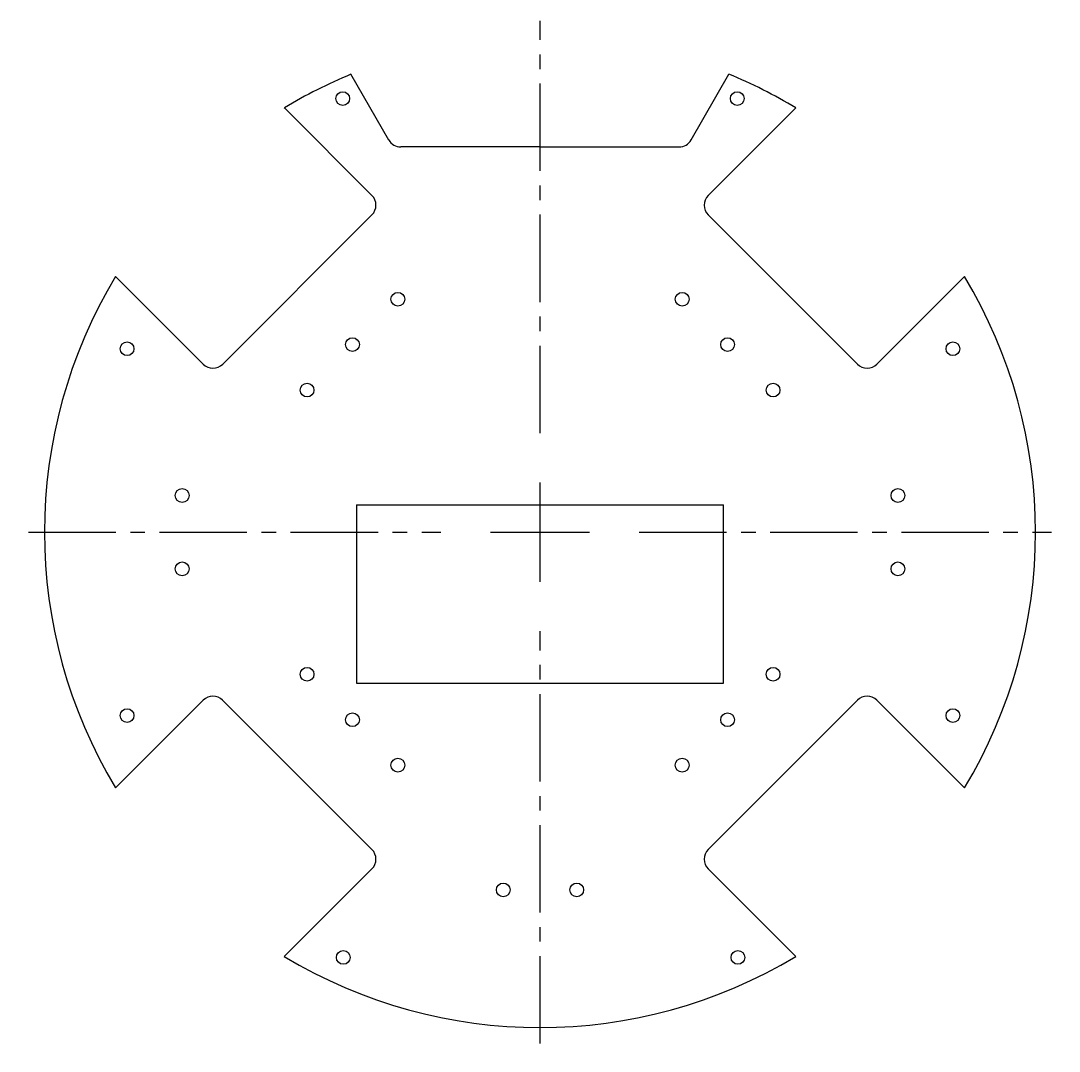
# Model space of a CAD drawing. Header units: millimetres. Extents: x -113 to 113, y -113 to 111.
import ezdxf

# ---------------------------------------------------------------- set-up
doc = ezdxf.new("R2010")
doc.units = ezdxf.units.MM
doc.linetypes.add('CENTER2', pattern=[28.575, 19.05, -3.175, 3.175, -3.175])

# ---------------------------------------------------------------- blocks, each defined once
blk = doc.blocks.new('A$C72554E94')
for p, q in [((-55.72, 92.52), (-36.63, 73.42)), ((36.64, 73.41), (55.74, 92.51)), ((-36.63, 69.18), (-69.16, 36.65)), ((69.17, 36.64), (36.64, 69.17)), ((-73.4, 36.65), (-92.49, 55.76)), ((92.51, 55.74), (73.41, 36.64)), ((-92.51, -55.74), (-73.41, -36.65)), ((-69.17, -36.65), (-36.64, -69.18)), ((36.64, -69.17), (69.17, -36.65)), ((73.41, -36.65), (92.52, -55.76)), ((-36.64, -73.42), (-55.73, -92.51)), ((55.73, -92.51), (36.64, -73.42))]:
    blk.add_line(p, q)
for centre in [(-30.98, 50.79), (30.99, 50.79), (-50.78, 30.99), (50.79, 30.99), (-50.78, -30.99), (50.78, -30.99), (-30.98, -50.79), (30.98, -50.79)]:
    blk.add_circle(centre, 1.5)
for centre, radius, start, end in [((-38.75, 71.3), 3, 315, 44.9758), ((38.77, 71.29), 3, 135, 225), ((0, 0), 108, 148.918, 211.0697), ((-0.13, -0.03), 108.12, 328.9702, 31.0476), ((-71.28, 38.77), 3, 224.9758, 315), ((71.29, 38.77), 3, 225, 315), ((-71.29, -38.77), 3, 45, 134.9879), ((71.29, -38.77), 3, 45, 135), ((-38.76, -71.3), 3, 315, 45), ((38.76, -71.3), 3, 135, 225), ((0, 0), 108, 238.9303, 301.0667)]:
    blk.add_arc(centre, radius, start, end)
blk = doc.blocks.new('A$C6A226DDE')
for p, q in [((-32.96, 85.5), (-41.2, 99.83)), ((32.92, 85.51), (41.13, 99.86)), ((0, 84), (-30.36, 84)), ((0, 84), (30.32, 84))]:
    blk.add_line(p, q)
for centre, radius, start, end in [((0, 0), 108, 112.4252, 121.0574), ((0, 0), 108, 58.9303, 67.6124), ((-30.36, 87), 3, 209.9075, 270), ((30.32, 87), 3, 270, 330.2223)]:
    blk.add_arc(centre, radius, start, end)
blk = doc.blocks.new('*U20')
at = {"color": 0, "linetype": 'CENTER2', "transparency": 16777216}
for p, q in [((0, 21.6), (0, 111.5)), ((-111.5, 0), (-21.6, 0)), ((21.6, 0), (111.5, 0)), ((0, -111.5), (0, -21.6))]:
    blk.add_line(p, q, dxfattribs=at)
at = {"color": 0, "linetype": 'Continuous', "transparency": 16777216}
for p, q in [((0, -10.8), (0, 10.8)), ((-10.8, 0), (10.8, 0))]:
    blk.add_line(p, q, dxfattribs=at)
blk = doc.blocks.new('A$C43F548AC')
for centre in [(-43, 94.54), (43, 94.54)]:
    blk.add_circle(centre, 1.5)
blk = doc.blocks.new('A$C302F7E54')
at = {"rotation": 180}
blk.add_blockref('A$C43F548AC', (0.13, 1.83), dxfattribs=at)
blk = doc.blocks.new('A$C2E6E52B6')
for centre in [(-90, 40), (90, 40), (-90, -40), (90, -40)]:
    blk.add_circle(centre, 1.5)
blk = doc.blocks.new('A$C4C117E88')
blk.add_blockref('A$C2E6E52B6', (0, 0))

msp = doc.modelspace()

# ---------------------------------------------------------------- linework, layer by layer
for p, q in [((-55.67, 92.48), (-55.74, 92.54)), ((55.72, 92.49), (55.74, 92.51)), ((-40, 5.94), (40, 5.94)), ((-40, 5.94), (-40, -32.95)), ((40, -32.95), (40, 5.94)), ((-40, -32.95), (40, -32.95))]:
    msp.add_line(p, q)
for centre in [(-43, 94.54), (43, 94.54), (-40.88, 40.89), (40.89, 40.89), (-78, 8), (78, 8), (-78, -8), (78, -8), (-40.88, -40.89), (40.88, -40.89), (-8, -78), (8, -78)]:
    msp.add_circle(centre, 1.5)

# ---------------------------------------------------------------- block references
at = {"linetype": 'CENTER2'}
msp.add_blockref('*U20', (0, 0), dxfattribs=at)
for name in ['A$C6A226DDE', 'A$C72554E94', 'A$C4C117E88', 'A$C302F7E54']:
    msp.add_blockref(name, (0, 0))

doc.saveas('drawing.dxf')
